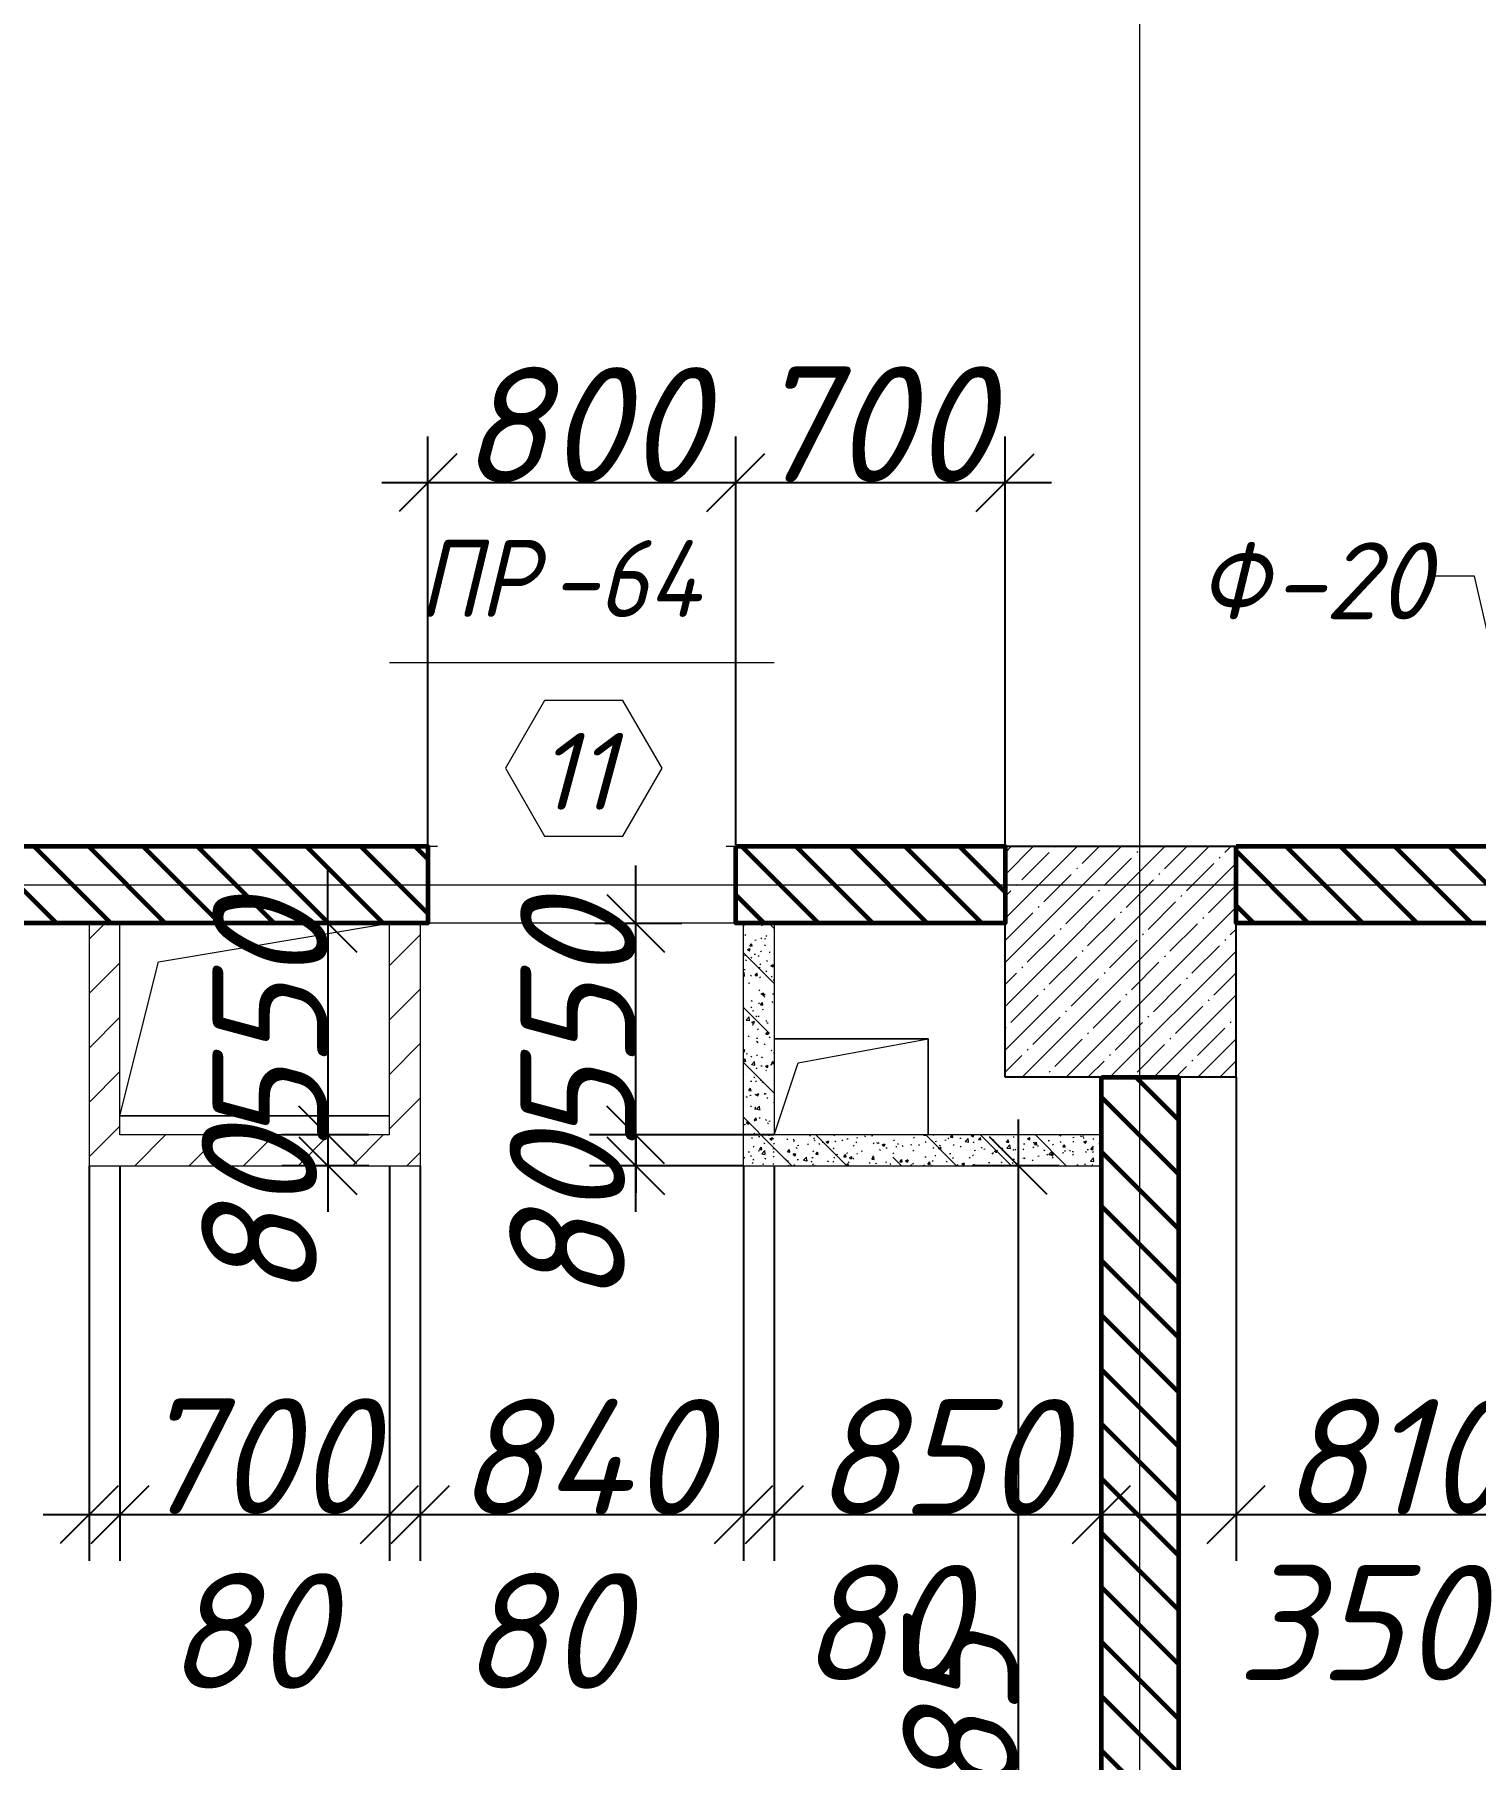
# Model space of a CAD drawing. Header units: millimetres. Extents: x 12986 to 523328, y -9759 to 30092.
# Drawn here: x 248735 to 252479, y 2762 to 7243 of the extents above; entities that cross this region are included whole.
import ezdxf

# ---------------------------------------------------------------- set-up
doc = ezdxf.new("R2010")
doc.units = ezdxf.units.MM
for name, color, linetype, lineweight in [('5) Блок ячеистый', 160, 'Continuous', 60), ('A-ANNO-DIMS', 7, 'Continuous', 9), ('A-FLOR', 7, 'Continuous', 9), ('A-GENM', 7, 'Continuous', 9), ('A-GENM-IDEN', 7, 'Continuous', 9), ('A-GLAZ-IDEN', 7, 'Continuous', 9), ('A-WALL-8', 7, 'Continuous', 9), ('A-WALL-FNSH-2', 7, 'Continuous', 5), ('A-WALL-FNSH-4', 250, 'Continuous', 13), ('A-WALL-PATT-3', 250, 'Continuous', 5), ('A-WALL-PATT-4', 250, 'Continuous', 5), ('I-WALL', 7, 'Continuous', 5), ('S-COLS-1', 7, 'Continuous', 5), ('S-COLS-2', 7, 'Continuous', 25), ('Оси-1', 7, 'Continuous', 20)]:
    doc.layers.add(name, color=color, linetype=linetype, lineweight=lineweight)
doc.layers.add('A-WALL-FNSH-3', color=7, linetype='Continuous', lineweight=13, true_color=0x008000)
doc.styles.add('ISOCPEUR_I_2', font='isocpeui.ttf', dxfattribs={"height": 300})
doc.styles.add('ISOCPEUR_I_4', font='isocpeui.ttf', dxfattribs={"width": 0.9, "height": 300})
doc.dimstyles.new('ISO-2_0_0_9К_СРЕДНИЙ', dxfattribs={"dimscale": 304.8, "dimtxt": 199.196235, "dimasz": 0.492126, "dimexe": 0.393701, "dimexo": 0, "dimgap": 0, "dimtad": 1, "dimdec": 0, "dimzin": 0, "dimdsep": 46, "dimtxsty": 'ISOCPEUR_I_2', "dimblk1": 'OBLIQUE', "dimblk2": 'OBLIQUE', "dimsah": 1, "dimcen": 0.09, "dimdle": 0.393701, "dimazin": 0, "dimtfac": 1, "dimtdec": 4, "dimtix": 1, "dimtmove": 2, "dimatfit": 3, "dimfxl": 1, "dimtvp": 1, "dimtolj": 1, "dimtzin": 0, "dimarcsym": 2})
doc.dimstyles.new('ISO-2_0_0_9К_СРЕДНИЙ_2', dxfattribs={"dimscale": 304.8, "dimtxt": 199.196235, "dimasz": 0.492126, "dimexe": 0.393701, "dimexo": 0, "dimgap": 0, "dimtad": 1, "dimdec": 0, "dimzin": 0, "dimdsep": 46, "dimtxsty": 'ISOCPEUR_I_2', "dimblk1": 'OBLIQUE', "dimblk2": 'OBLIQUE', "dimsah": 1, "dimcen": 0.09, "dimdle": 0.393701, "dimazin": 0, "dimtfac": 1, "dimtdec": 4, "dimtix": 1, "dimtmove": 0, "dimatfit": 3, "dimfxl": 1, "dimtvp": 1, "dimtolj": 1, "dimtzin": 0, "dimarcsym": 2})
pattern_1 = [(135, (239096.85, -2765.93), (-70.7107, -70.7107), [])]
pattern_2 = [(50, (239096.85, -2765.93), (72.87376, -6.37607), [7.62, -83.82]), (355, (239096.85, -2765.93), (-14.097, 76.42244), [6.096, -67.056]), (100.451, (239102.924, -2766.464), (58.77696, 70.04687), [6.476, -71.236]), (46.184, (239096.85, -2745.61), (108.4314, -16.81745), [11.43, -125.73]), (96.636, (239105.89, -2747.01), (94.961, 98.9709), [9.714, -106.854]), (351.184, (239096.85, -2745.61), (94.9623, 98.9702), [9.144, -100.584]), (21, (239107.01, -2750.69), (60.64565, -40.90654), [7.62, -83.82]), (326, (239107.01, -2750.69), (24.72083, 73.67493), [6.096, -67.056]), (71.451, (239112.065, -2754.1), (85.3669, 32.76874), [6.476, -71.236]), (37.5, (239096.85, -2765.933), (1.235525, 33.822432), [3.353, -62.89, 3.353, -64.719, -67.31]), (37.5, (239096.85, -2765.933), (1.235525, 33.822432), [-134.315, 3.353, -63.957]), (7.5, (239096.85, -2765.933), (26.72815, 40.07255), [3.353, -35.458, 3.353, -61.366, -25.654]), (7.5, (239096.85, -2765.933), (26.72815, 40.07255), [-103.53, 3.353, -22.301]), (327.5, (239074.194, -2765.933), (54.23632, -2.292117), [3.353, -22.047, 3.353, -75.895, -105.156]), (327.5, (239074.194, -2765.933), (54.23632, -2.292117), [-104.648, 3.353, -101.803]), (317.5, (239064.034, -2765.933), (59.25158, 10.17014), [3.353, -29.667, 3.353, -49.276, -74.676]), (317.5, (239064.034, -2765.933), (59.25158, 10.17014), [-85.649, 3.353, -71.323])]
pattern_3 = [(135, (239096.85, -2765.93), (-142.5612, -142.5612), []), (135, (239239.41, -2765.93), (-142.5612, -142.5612), [252.016, -50.403, 3.353, -47.05])]
pattern_4 = [(45, (239096.85, -2765.93), (-70.7107, 70.7107), [])]

# ---------------------------------------------------------------- blocks, each defined once
blk = doc.blocks.new('AR_Отверстие прямоугольное _в плите_ - AR_Отверстие прямоугольное _в плите_-24438191-АР1_1_Кладочный план 2 этажа')
at = {"layer": 'A-GENM'}
for p, q in [((200, 125), (-200, 125)), ((-137.5, 62.5), (200, 125)), ((200, -125), (200, 125)), ((-200, -125), (-137.5, 62.5))]:
    blk.add_line(p, q, dxfattribs=at)
blk = doc.blocks.new('AR_Отверстие прямоугольное _в плите_ - AR_Отверстие прямоугольное _в плите_-24468892-АР1_1_Кладочный план 2 этажа')
at = {"layer": 'A-GENM'}
for p, q in [((-250, 150), (350, 250)), ((-350, -250), (-250, 150)), ((-350, -250), (350, -250))]:
    blk.add_line(p, q, dxfattribs=at)
blk = doc.blocks.new('_Oblique')
at = {"color": 0, "linetype": 'ByBlock', "lineweight": -2}
blk.add_line((-0.5, -0.5), (0.5, 0.5), dxfattribs=at)
blk = doc.blocks.new('*D2124')
at = {"layer": 'A-ANNO-DIMS', "color": 0, "lineweight": -2, "transparency": 16777216}
for p, q in [((248876.9, 4304.1), (248876.9, 3277.9)), ((248956.9, 4301), (248956.9, 3277.9)), ((248756.9, 3397.9), (249076.9, 3397.9))]:
    blk.add_line(p, q, dxfattribs=at)
at = {"layer": 'Defpoints', "color": 0, "transparency": 16777216}
for p in [(248876.9, 4304.1), (248956.9, 4301), (248956.9, 3397.9)]:
    blk.add_point(p, dxfattribs=at)
at = {"layer": 'A-ANNO-DIMS', "color": 0, "lineweight": -2, "transparency": 16777216, "xscale": 150, "yscale": 150, "zscale": 150, "rotation": 180}
blk.add_blockref('_Oblique', (248876.9, 3397.9), dxfattribs=at)
at = {"layer": 'A-ANNO-DIMS', "color": 0, "lineweight": -2, "transparency": 16777216, "xscale": 150, "yscale": 150, "zscale": 150}
blk.add_blockref('_Oblique', (248956.9, 3397.9), dxfattribs=at)
at = {"layer": 'A-ANNO-DIMS', "color": 0, "transparency": 16777216, "insert": (249074.2, 3245.6), "char_height": 300, "width": 303.391, "attachment_point": 1, "line_spacing_factor": 1.149209, "style": 'ISOCPEUR_I_2'}
blk.add_mtext('\\A1;80', dxfattribs=at)
blk = doc.blocks.new('*D2125')
at = {"layer": 'A-ANNO-DIMS', "color": 0, "lineweight": -2, "transparency": 16777216}
for p, q in [((248956.9, 4301), (248956.9, 3277.9)), ((249656.9, 4301), (249656.9, 3277.9)), ((248836.9, 3397.9), (249776.9, 3397.9))]:
    blk.add_line(p, q, dxfattribs=at)
at = {"layer": 'Defpoints', "color": 0, "transparency": 16777216}
for p in [(248956.9, 4301), (249656.9, 4301), (249656.9, 3397.9)]:
    blk.add_point(p, dxfattribs=at)
at = {"layer": 'A-ANNO-DIMS', "color": 0, "lineweight": -2, "transparency": 16777216, "xscale": 150, "yscale": 150, "zscale": 150, "rotation": 180}
blk.add_blockref('_Oblique', (248956.9, 3397.9), dxfattribs=at)
at = {"layer": 'A-ANNO-DIMS', "color": 0, "lineweight": -2, "transparency": 16777216, "xscale": 150, "yscale": 150, "zscale": 150}
blk.add_blockref('_Oblique', (249656.9, 3397.9), dxfattribs=at)
at = {"layer": 'A-ANNO-DIMS', "color": 0, "transparency": 16777216, "insert": (249306.9, 3549.9), "char_height": 300, "width": 455.087, "attachment_point": 5, "style": 'ISOCPEUR_I_2'}
blk.add_mtext('\\A1;700', dxfattribs=at)
blk = doc.blocks.new('*D2126')
at = {"layer": 'A-ANNO-DIMS', "color": 0, "lineweight": -2, "transparency": 16777216}
for p, q in [((249736.9, 4304.1), (249736.9, 3277.9)), ((249656.9, 4301), (249656.9, 3277.9)), ((249536.9, 3397.9), (249856.9, 3397.9))]:
    blk.add_line(p, q, dxfattribs=at)
at = {"layer": 'Defpoints', "color": 0, "transparency": 16777216}
for p in [(249736.9, 4304.1), (249656.9, 4301), (249736.9, 3397.9)]:
    blk.add_point(p, dxfattribs=at)
at = {"layer": 'A-ANNO-DIMS', "color": 0, "lineweight": -2, "transparency": 16777216, "xscale": 150, "yscale": 150, "zscale": 150, "rotation": 180}
blk.add_blockref('_Oblique', (249656.9, 3397.9), dxfattribs=at)
at = {"layer": 'A-ANNO-DIMS', "color": 0, "lineweight": -2, "transparency": 16777216, "xscale": 150, "yscale": 150, "zscale": 150}
blk.add_blockref('_Oblique', (249736.9, 3397.9), dxfattribs=at)
at = {"layer": 'A-ANNO-DIMS', "color": 0, "transparency": 16777216, "insert": (249840.2, 3245.6), "char_height": 300, "width": 303.391, "attachment_point": 1, "line_spacing_factor": 1.149209, "style": 'ISOCPEUR_I_2'}
blk.add_mtext('\\A1;80', dxfattribs=at)
blk = doc.blocks.new('*D2127')
at = {"layer": 'A-ANNO-DIMS', "color": 0, "lineweight": -2, "transparency": 16777216}
for p, q in [((249736.9, 4304.1), (249736.9, 3277.9)), ((250576.9, 4304.1), (250576.9, 3277.9)), ((249616.9, 3397.9), (250696.9, 3397.9))]:
    blk.add_line(p, q, dxfattribs=at)
at = {"layer": 'Defpoints', "color": 0, "transparency": 16777216}
for p in [(249736.9, 4304.1), (250576.9, 4304.1), (250576.9, 3397.9)]:
    blk.add_point(p, dxfattribs=at)
at = {"layer": 'A-ANNO-DIMS', "color": 0, "lineweight": -2, "transparency": 16777216, "xscale": 150, "yscale": 150, "zscale": 150, "rotation": 180}
blk.add_blockref('_Oblique', (249736.9, 3397.9), dxfattribs=at)
at = {"layer": 'A-ANNO-DIMS', "color": 0, "lineweight": -2, "transparency": 16777216, "xscale": 150, "yscale": 150, "zscale": 150}
blk.add_blockref('_Oblique', (250576.9, 3397.9), dxfattribs=at)
at = {"layer": 'A-ANNO-DIMS', "color": 0, "transparency": 16777216, "insert": (250156.9, 3547.9), "char_height": 300, "width": 473.474, "attachment_point": 5, "style": 'ISOCPEUR_I_2'}
blk.add_mtext('\\A1;840', dxfattribs=at)
blk = doc.blocks.new('*D2128')
at = {"layer": 'A-ANNO-DIMS', "color": 0, "lineweight": -2, "transparency": 16777216}
for p, q in [((250576.9, 4304.1), (250576.9, 3277.9)), ((250656.9, 4301), (250656.9, 3277.9)), ((250456.9, 3397.9), (250776.9, 3397.9))]:
    blk.add_line(p, q, dxfattribs=at)
at = {"layer": 'Defpoints', "color": 0, "transparency": 16777216}
for p in [(250576.9, 4304.1), (250656.9, 4301), (250656.9, 3397.9)]:
    blk.add_point(p, dxfattribs=at)
at = {"layer": 'A-ANNO-DIMS', "color": 0, "lineweight": -2, "transparency": 16777216, "xscale": 150, "yscale": 150, "zscale": 150, "rotation": 180}
blk.add_blockref('_Oblique', (250576.9, 3397.9), dxfattribs=at)
at = {"layer": 'A-ANNO-DIMS', "color": 0, "lineweight": -2, "transparency": 16777216, "xscale": 150, "yscale": 150, "zscale": 150}
blk.add_blockref('_Oblique', (250656.9, 3397.9), dxfattribs=at)
at = {"layer": 'A-ANNO-DIMS', "color": 0, "transparency": 16777216, "insert": (250720.9, 3267.1), "char_height": 300, "width": 303.391, "attachment_point": 1, "line_spacing_factor": 1.149209, "style": 'ISOCPEUR_I_2'}
blk.add_mtext('\\A1;80', dxfattribs=at)
blk = doc.blocks.new('*D2129')
at = {"layer": 'A-ANNO-DIMS', "color": 0, "lineweight": -2, "transparency": 16777216}
for p, q in [((250656.9, 4301), (250656.9, 3277.9)), ((251506.9, 3504), (251506.9, 3277.9)), ((250536.9, 3397.9), (251626.9, 3397.9))]:
    blk.add_line(p, q, dxfattribs=at)
at = {"layer": 'Defpoints', "color": 0, "transparency": 16777216}
for p in [(250656.9, 4301), (251506.9, 3504), (251506.9, 3397.9)]:
    blk.add_point(p, dxfattribs=at)
at = {"layer": 'A-ANNO-DIMS', "color": 0, "lineweight": -2, "transparency": 16777216, "xscale": 150, "yscale": 150, "zscale": 150, "rotation": 180}
blk.add_blockref('_Oblique', (250656.9, 3397.9), dxfattribs=at)
at = {"layer": 'A-ANNO-DIMS', "color": 0, "lineweight": -2, "transparency": 16777216, "xscale": 150, "yscale": 150, "zscale": 150}
blk.add_blockref('_Oblique', (251506.9, 3397.9), dxfattribs=at)
at = {"layer": 'A-ANNO-DIMS', "color": 0, "transparency": 16777216, "insert": (251081.9, 3547.9), "char_height": 300, "width": 455.087, "attachment_point": 5, "style": 'ISOCPEUR_I_2'}
blk.add_mtext('\\A1;850', dxfattribs=at)
blk = doc.blocks.new('*D2130')
at = {"layer": 'A-ANNO-DIMS', "color": 0, "lineweight": -2, "transparency": 16777216}
for p, q in [((251856.9, 4534.1), (251856.9, 3277.9)), ((251506.9, 3504), (251506.9, 3277.9)), ((251386.9, 3397.9), (251976.9, 3397.9))]:
    blk.add_line(p, q, dxfattribs=at)
at = {"layer": 'Defpoints', "color": 0, "transparency": 16777216}
for p in [(251856.9, 4534.1), (251506.9, 3504), (251856.9, 3397.9)]:
    blk.add_point(p, dxfattribs=at)
at = {"layer": 'A-ANNO-DIMS', "color": 0, "lineweight": -2, "transparency": 16777216, "xscale": 150, "yscale": 150, "zscale": 150, "rotation": 180}
blk.add_blockref('_Oblique', (251506.9, 3397.9), dxfattribs=at)
at = {"layer": 'A-ANNO-DIMS', "color": 0, "lineweight": -2, "transparency": 16777216, "xscale": 150, "yscale": 150, "zscale": 150}
blk.add_blockref('_Oblique', (251856.9, 3397.9), dxfattribs=at)
at = {"layer": 'A-ANNO-DIMS', "color": 0, "transparency": 16777216, "insert": (251857.1, 3267.1), "char_height": 300, "width": 455.087, "attachment_point": 1, "line_spacing_factor": 1.149209, "style": 'ISOCPEUR_I_2'}
blk.add_mtext('\\A1;350', dxfattribs=at)
blk = doc.blocks.new('*D2131')
at = {"layer": 'A-ANNO-DIMS', "color": 0, "lineweight": -2, "transparency": 16777216}
for p, q in [((252667.1, 4931), (252667.1, 3277.9)), ((251856.9, 4534.1), (251856.9, 3277.9)), ((251736.9, 3397.9), (252787.1, 3397.9))]:
    blk.add_line(p, q, dxfattribs=at)
at = {"layer": 'Defpoints', "color": 0, "transparency": 16777216}
for p in [(252667.1, 4931), (251856.9, 4534.1), (252667.1, 3397.9)]:
    blk.add_point(p, dxfattribs=at)
at = {"layer": 'A-ANNO-DIMS', "color": 0, "lineweight": -2, "transparency": 16777216, "xscale": 150, "yscale": 150, "zscale": 150, "rotation": 180}
blk.add_blockref('_Oblique', (251856.9, 3397.9), dxfattribs=at)
at = {"layer": 'A-ANNO-DIMS', "color": 0, "lineweight": -2, "transparency": 16777216, "xscale": 150, "yscale": 150, "zscale": 150}
blk.add_blockref('_Oblique', (252667.1, 3397.9), dxfattribs=at)
at = {"layer": 'A-ANNO-DIMS', "color": 0, "transparency": 16777216, "insert": (252262, 3547.9), "char_height": 300, "width": 409.118, "attachment_point": 5, "style": 'ISOCPEUR_I_2'}
blk.add_mtext('\\A1;810', dxfattribs=at)
blk = doc.blocks.new('*D2209')
at = {"layer": 'A-ANNO-DIMS', "color": 0, "lineweight": -2, "transparency": 16777216}
for p, q in [((249497, 4934.1), (249497, 5084.1)), ((249603.1, 4934.1), (249377, 4934.1)), ((249497, 4934.1), (249497, 4384.1)), ((249603.1, 4384.1), (249377, 4384.1)), ((249497, 4384.1), (249497, 4234.1))]:
    blk.add_line(p, q, dxfattribs=at)
at = {"layer": 'Defpoints', "color": 0, "transparency": 16777216}
for p in [(249603.1, 4934.1), (249497, 4384.1), (249603.1, 4384.1)]:
    blk.add_point(p, dxfattribs=at)
at = {"layer": 'A-ANNO-DIMS', "color": 0, "lineweight": -2, "transparency": 16777216, "xscale": 150, "yscale": 150, "zscale": 150}
for p, rotation in [((249497, 4934.1), 270), ((249497, 4384.1), 90)]:
    blk.add_blockref('_Oblique', p, dxfattribs=dict(at, rotation=rotation))
at = {"layer": 'A-ANNO-DIMS', "color": 0, "transparency": 16777216, "insert": (249347, 4659.1), "char_height": 300, "width": 455.087, "attachment_point": 5, "rotation": 90, "style": 'ISOCPEUR_I_2'}
blk.add_mtext('\\A1;550', dxfattribs=at)
blk = doc.blocks.new('*D2210')
at = {"layer": 'A-ANNO-DIMS', "color": 0, "lineweight": -2, "transparency": 16777216}
for p, q in [((249497, 4504.1), (249497, 4184.1)), ((249603.1, 4384.1), (249377, 4384.1)), ((249603.1, 4304.1), (249377, 4304.1))]:
    blk.add_line(p, q, dxfattribs=at)
at = {"layer": 'Defpoints', "color": 0, "transparency": 16777216}
for p in [(249603.1, 4384.1), (249497, 4304.1), (249603.1, 4304.1)]:
    blk.add_point(p, dxfattribs=at)
at = {"layer": 'A-ANNO-DIMS', "color": 0, "lineweight": -2, "transparency": 16777216, "xscale": 150, "yscale": 150, "zscale": 150}
for p, rotation in [((249497, 4384.1), 90), ((249497, 4304.1), 270)]:
    blk.add_blockref('_Oblique', p, dxfattribs=dict(at, rotation=rotation))
at = {"layer": 'A-ANNO-DIMS', "color": 0, "transparency": 16777216, "insert": (249169, 3953.2), "char_height": 300, "width": 303.391, "attachment_point": 1, "rotation": 90, "line_spacing_factor": 1.149209, "style": 'ISOCPEUR_I_2'}
blk.add_mtext('\\A1;80', dxfattribs=at)
blk = doc.blocks.new('*D2214')
at = {"layer": 'A-ANNO-DIMS', "color": 0, "lineweight": -2, "transparency": 16777216}
for p, q in [((249756.9, 5137.1), (249756.9, 6198.7)), ((250556.9, 5137.1), (250556.9, 6198.7)), ((249636.9, 6078.7), (250676.9, 6078.7))]:
    blk.add_line(p, q, dxfattribs=at)
at = {"layer": 'Defpoints', "color": 0, "transparency": 16777216}
for p in [(250556.9, 6078.7), (249756.9, 5137.1), (250556.9, 5137.1)]:
    blk.add_point(p, dxfattribs=at)
at = {"layer": 'A-ANNO-DIMS', "color": 0, "lineweight": -2, "transparency": 16777216, "xscale": 150, "yscale": 150, "zscale": 150, "rotation": 180}
blk.add_blockref('_Oblique', (249756.9, 6078.7), dxfattribs=at)
at = {"layer": 'A-ANNO-DIMS', "color": 0, "lineweight": -2, "transparency": 16777216, "xscale": 150, "yscale": 150, "zscale": 150}
blk.add_blockref('_Oblique', (250556.9, 6078.7), dxfattribs=at)
at = {"layer": 'A-ANNO-DIMS', "color": 0, "transparency": 16777216, "insert": (250156.9, 6228.7), "char_height": 300, "width": 455.087, "attachment_point": 5, "style": 'ISOCPEUR_I_2'}
blk.add_mtext('\\A1;800', dxfattribs=at)
blk = doc.blocks.new('*D2215')
at = {"layer": 'A-ANNO-DIMS', "color": 0, "lineweight": -2, "transparency": 16777216}
for p, q in [((250556.9, 5137.1), (250556.9, 6198.7)), ((251256.9, 5134.1), (251256.9, 6198.7)), ((250436.9, 6078.7), (251376.9, 6078.7))]:
    blk.add_line(p, q, dxfattribs=at)
at = {"layer": 'Defpoints', "color": 0, "transparency": 16777216}
for p in [(251256.9, 6078.7), (250556.9, 5137.1), (251256.9, 5134.1)]:
    blk.add_point(p, dxfattribs=at)
at = {"layer": 'A-ANNO-DIMS', "color": 0, "lineweight": -2, "transparency": 16777216, "xscale": 150, "yscale": 150, "zscale": 150, "rotation": 180}
blk.add_blockref('_Oblique', (250556.9, 6078.7), dxfattribs=at)
at = {"layer": 'A-ANNO-DIMS', "color": 0, "lineweight": -2, "transparency": 16777216, "xscale": 150, "yscale": 150, "zscale": 150}
blk.add_blockref('_Oblique', (251256.9, 6078.7), dxfattribs=at)
at = {"layer": 'A-ANNO-DIMS', "color": 0, "transparency": 16777216, "insert": (250906.9, 6230.7), "char_height": 300, "width": 455.087, "attachment_point": 5, "style": 'ISOCPEUR_I_2'}
blk.add_mtext('\\A1;700', dxfattribs=at)
blk = doc.blocks.new('AAR_СКБ_Марка_Окна_Перемычка и проем - Марка перемычки и проема-25443834-АР1_1_Кладочный план 2 этажа')
at = {"layer": 'A-GLAZ-IDEN'}
for p, q in [((-5, 0), (5, 0)), ((-0.968, -0.984), (-1.986, -2.747)), ((1.067, -0.984), (-0.968, -0.984)), ((2.085, -2.747), (1.067, -0.984)), ((-1.986, -2.747), (-0.968, -4.509)), ((1.067, -4.509), (2.085, -2.747)), ((-0.968, -4.509), (1.067, -4.509))]:
    blk.add_line(p, q, dxfattribs=at)
blk = doc.blocks.new('*D2561')
at = {"layer": 'A-ANNO-DIMS', "color": 0, "lineweight": -2, "transparency": 16777216}
for p, q in [((250297, 4184.1), (250297, 4504.1)), ((250656.9, 4384.1), (250177, 4384.1)), ((250576.9, 4304.1), (250177, 4304.1))]:
    blk.add_line(p, q, dxfattribs=at)
at = {"layer": 'Defpoints', "color": 0, "transparency": 16777216}
for p in [(250297, 4384.1), (250656.9, 4384.1), (250576.9, 4304.1)]:
    blk.add_point(p, dxfattribs=at)
at = {"layer": 'A-ANNO-DIMS', "color": 0, "lineweight": -2, "transparency": 16777216, "xscale": 150, "yscale": 150, "zscale": 150}
for p, rotation in [((250297, 4384.1), 90), ((250297, 4304.1), 270)]:
    blk.add_blockref('_Oblique', p, dxfattribs=dict(at, rotation=rotation))
at = {"layer": 'A-ANNO-DIMS', "color": 0, "transparency": 16777216, "insert": (249969, 3938.6), "char_height": 300, "width": 303.391, "attachment_point": 1, "rotation": 90, "line_spacing_factor": 1.149209, "style": 'ISOCPEUR_I_2'}
blk.add_mtext('\\A1;80', dxfattribs=at)
blk = doc.blocks.new('*D2562')
at = {"layer": 'A-ANNO-DIMS', "color": 0, "lineweight": -2, "transparency": 16777216}
for p, q in [((250297, 4934.1), (250297, 5084.1)), ((250190.9, 4934.1), (250417, 4934.1)), ((250297, 4384.1), (250297, 4934.1)), ((250656.9, 4384.1), (250177, 4384.1)), ((250297, 4384.1), (250297, 4234.1))]:
    blk.add_line(p, q, dxfattribs=at)
at = {"layer": 'Defpoints', "color": 0, "transparency": 16777216}
for p in [(250190.9, 4934.1), (250297, 4934.1), (250656.9, 4384.1)]:
    blk.add_point(p, dxfattribs=at)
at = {"layer": 'A-ANNO-DIMS', "color": 0, "lineweight": -2, "transparency": 16777216, "xscale": 150, "yscale": 150, "zscale": 150}
for p, rotation in [((250297, 4934.1), 270), ((250297, 4384.1), 90)]:
    blk.add_blockref('_Oblique', p, dxfattribs=dict(at, rotation=rotation))
at = {"layer": 'A-ANNO-DIMS', "color": 0, "transparency": 16777216, "insert": (250147, 4659.1), "char_height": 300, "width": 455.087, "attachment_point": 5, "rotation": 90, "style": 'ISOCPEUR_I_2'}
blk.add_mtext('\\A1;550', dxfattribs=at)
blk = doc.blocks.new('*D2593')
at = {"layer": 'A-ANNO-DIMS', "color": 0, "lineweight": -2, "transparency": 16777216}
for p, q in [((251291, 4424.1), (251291, 899.1)), ((251397.1, 4304.1), (251171, 4304.1)), ((251500.9, 1019.1), (251171, 1019.1))]:
    blk.add_line(p, q, dxfattribs=at)
at = {"layer": 'Defpoints', "color": 0, "transparency": 16777216}
for p in [(251397.1, 4304.1), (251291, 1019.1), (251500.9, 1019.1)]:
    blk.add_point(p, dxfattribs=at)
at = {"layer": 'A-ANNO-DIMS', "color": 0, "lineweight": -2, "transparency": 16777216, "xscale": 150, "yscale": 150, "zscale": 150}
for p, rotation in [((251291, 4304.1), 90), ((251291, 1019.1), 270)]:
    blk.add_blockref('_Oblique', p, dxfattribs=dict(at, rotation=rotation))
at = {"layer": 'A-ANNO-DIMS', "color": 0, "transparency": 16777216, "insert": (251141, 2661.6), "char_height": 300, "width": 606.782, "attachment_point": 5, "rotation": 90, "style": 'ISOCPEUR_I_2'}
blk.add_mtext('\\A1;3285', dxfattribs=at)

msp = doc.modelspace()

# ---------------------------------------------------------------- hatches: boundary and pattern name
at = {"layer": '5) Блок ячеистый'}
h = msp.add_hatch(dxfattribs=at)
h.set_pattern_fill('FP_22', color=256, style=0, pattern_type=2)
h.set_pattern_definition(pattern_1)
h.paths.add_polyline_path([(250612.22865, 4934.06731), (251256.85078, 4934.06731), (251256.85078, 5134.06731), (250612.22865, 5134.06731)], flags=0)
h.paths.add_polyline_path([(247956.85078, 4934.06731), (249656.8508, 4934.06731), (249656.8508, 5134.06731), (247356.85078, 5134.06731), (247356.85078, 4934.06731), (247756.85078, 4934.06731)], flags=0)
h = msp.add_hatch(dxfattribs=at)
h.set_pattern_fill('FP_22', color=256, style=0, pattern_type=2)
h.set_pattern_definition(pattern_1)
h.paths.add_polyline_path([(250612.22865, 4934.06731), (250612.22865, 5134.06731), (250556.85078, 5134.06731), (250556.85078, 4934.06731)], flags=0)
h.paths.add_polyline_path([(249656.8508, 4934.06731), (249756.85078, 4934.06731), (249756.85078, 5134.06731), (249656.8508, 5134.06731)], flags=0)
h = msp.add_hatch(dxfattribs=at)
h.set_pattern_fill('FP_22', color=256, style=0, pattern_type=2)
h.set_pattern_definition(pattern_1)
h.paths.add_polyline_path([(254386.13763, 4934.06731), (255756.85078, 4934.06731), (255756.85078, 5134.06731), (254317.13763, 5134.06731), (254317.13763, 4934.06731)], flags=0)
h.paths.add_polyline_path([(252667.13763, 4934.06731), (252667.13763, 5134.06731), (251856.85078, 5134.06731), (251856.85078, 4934.06731), (252598.13763, 4934.06731)], flags=0)
h = msp.add_hatch(dxfattribs=at)
h.set_pattern_fill('FP_22', color=256, style=0, pattern_type=2)
h.set_pattern_definition(pattern_1)
h.paths.add_polyline_path([(251575.85078, -2265.9327), (251706.85078, -2265.9327), (251706.85078, 1013.0673), (251637.85078, 1013.0673), (251637.85078, 1019.0673), (251706.85078, 1019.0673), (251706.85078, 4534.06731), (251506.85078, 4534.06731), (251506.85078, 1019.0673), (251575.85078, 1019.0673), (251575.85078, 1013.0673), (251506.85078, 1013.0673), (251506.85078, -2265.9327)], flags=0)
at = {"layer": 'A-WALL-PATT-3'}
h = msp.add_hatch(dxfattribs=at)
h.set_pattern_fill('FP_24', color=256, style=0, pattern_type=2)
h.set_pattern_definition(pattern_4)
h.paths.add_polyline_path([(248956.8508, 4304.06731), (248956.8508, 4934.06731), (248876.8508, 4934.06731), (248876.8508, 4304.06731)], flags=0)
h = msp.add_hatch(dxfattribs=at)
h.set_pattern_fill('FP_24', color=256, style=0, pattern_type=2)
h.set_pattern_definition(pattern_4)
h.paths.add_polyline_path([(249723.10081, 4384.06731), (249736.8508, 4384.06731), (249736.8508, 4934.06731), (249656.8508, 4934.06731), (249656.8508, 4384.06731)], flags=0)
h = msp.add_hatch(dxfattribs=at)
h.set_pattern_fill('FP_24', color=256, style=0, pattern_type=2)
h.set_pattern_definition(pattern_4)
h.paths.add_polyline_path([(249723.10081, 4304.06731), (249736.8508, 4304.06731), (249736.8508, 4384.06731), (248956.8508, 4384.06731), (248956.8508, 4304.06731)], flags=0)
at = {"layer": 'A-WALL-PATT-4'}
h = msp.add_hatch(dxfattribs=at)
h.set_pattern_fill('FP_25', color=256, style=0, pattern_type=2)
h.set_pattern_definition(pattern_2)
h.paths.add_polyline_path([(250656.85078, 4304.06731), (250656.85078, 4934.06731), (250576.85078, 4934.06731), (250576.85078, 4304.06731)], flags=0)
h = msp.add_hatch(dxfattribs=at)
h.set_pattern_fill('FP_26', color=256, style=0, pattern_type=2)
h.set_pattern_definition(pattern_3)
h.paths.add_polyline_path([(250656.85078, 4304.06731), (250656.85078, 4934.06731), (250576.85078, 4934.06731), (250576.85078, 4304.06731)], flags=0)
h = msp.add_hatch(dxfattribs=at)
h.set_pattern_fill('FP_25', color=256, style=0, pattern_type=2)
h.set_pattern_definition(pattern_2)
h.paths.add_polyline_path([(250656.85078, 4304.06731), (251506.85078, 4304.06731), (251506.85078, 4384.06731), (250656.85078, 4384.06731)], flags=0)
h = msp.add_hatch(dxfattribs=at)
h.set_pattern_fill('FP_26', color=256, style=0, pattern_type=2)
h.set_pattern_definition(pattern_3)
h.paths.add_polyline_path([(250656.85078, 4304.06731), (251506.85078, 4304.06731), (251506.85078, 4384.06731), (250656.85078, 4384.06731)], flags=0)
at = {"layer": 'S-COLS-1'}
h = msp.add_hatch(dxfattribs=at)
h.set_pattern_fill('FP_7', color=256, style=0, pattern_type=2)
h.set_pattern_definition([(45, (239096.85, -2765.93), (-57.02463, 57.02463), []), (45, (239153.876, -2765.93), (-57.02463, 57.02463), [100.806, -20.161, 3.353, -16.808])])
h.paths.add_polyline_path([(251256.85078, 4534.06731), (251856.85078, 4534.06731), (251856.85078, 5134.06731), (251256.85078, 5134.06731)], flags=0)

# ---------------------------------------------------------------- linework, layer by layer
at = {"layer": '5) Блок ячеистый'}
for points in [[(247356.85078, 5134.06731), (249756.85078, 5134.06731), (249756.85078, 4934.06731), (247356.85078, 4934.06731)], [(250556.85078, 5134.06731), (251256.85078, 5134.06731), (251256.85078, 4934.06731), (250556.85078, 4934.06731)], [(251856.85078, 5134.06731), (252667.13763, 5134.06731), (252667.13763, 4934.06731), (251856.85078, 4934.06731)], [(251506.85078, 4534.06731), (251706.85078, 4534.06731), (251706.85078, -2265.9327), (251506.85078, -2265.9327)]]:
    msp.add_lwpolyline(points, close=True, dxfattribs=at)
at = {"layer": 'A-FLOR'}
for p, q in [((250656.85078, 4634.06731), (251056.85078, 4634.06731)), ((251056.85078, 4634.06731), (251056.85078, 4384.06731)), ((249656.8508, 4434.06731), (248956.8508, 4434.06731))]:
    msp.add_line(p, q, dxfattribs=at)
at = {"layer": 'A-GENM-IDEN'}
for p, q in [((252476.71564, 5835.98019), (252361.13925, 5835.98019)), ((252635.63763, 5140.06731), (252476.71564, 5835.98019))]:
    msp.add_line(p, q, dxfattribs=at)
at = {"layer": 'A-WALL-8'}
msp.add_line((251506.85078, 4304.06731), (251506.85078, 4384.06731), dxfattribs=at)
at = {"layer": 'A-WALL-FNSH-2'}
for p, q in [((247356.85078, 5134.06731), (249756.85078, 5134.06731)), ((249756.85078, 4934.06731), (249756.85078, 5134.06731)), ((250556.85078, 4934.06731), (250556.85078, 5134.06731)), ((251256.85078, 5134.06731), (250556.85078, 5134.06731)), ((251256.85078, 4934.06731), (251256.85078, 5134.06731)), ((251856.85078, 4934.06731), (251856.85078, 5134.06731)), ((251856.85078, 5134.06731), (252598.13763, 5134.06731)), ((247956.85078, 4934.06731), (249756.85078, 4934.06731)), ((250556.85078, 4934.06731), (251256.85078, 4934.06731)), ((251856.85078, 4934.06731), (252598.13763, 4934.06731)), ((251706.85078, 4534.06731), (251506.85078, 4534.06731)), ((251506.85078, 4534.06731), (251506.85078, 4384.06731)), ((251706.85078, 1019.0673), (251706.85078, 4534.06731)), ((251506.85078, 4304.06731), (251506.85078, 1019.0673))]:
    msp.add_line(p, q, dxfattribs=at)
at = {"layer": 'A-WALL-FNSH-3'}
for p, q in [((248876.8508, 4934.06731), (248876.8508, 4304.06731)), ((248956.8508, 4384.06731), (248956.8508, 4934.06731)), ((249656.8508, 4384.06731), (249656.8508, 4934.06731)), ((249736.8508, 4934.06731), (249736.8508, 4304.06731)), ((249656.8508, 4384.06731), (248956.8508, 4384.06731)), ((248876.8508, 4304.06731), (249736.8508, 4304.06731))]:
    msp.add_line(p, q, dxfattribs=at)
at = {"layer": 'A-WALL-FNSH-4'}
for p, q in [((250576.85078, 4304.06731), (250576.85078, 4934.06731)), ((250656.85078, 4934.06731), (250656.85078, 4384.06731)), ((251506.85078, 4384.06731), (250656.85078, 4384.06731)), ((250576.85078, 4304.06731), (251506.85078, 4304.06731))]:
    msp.add_line(p, q, dxfattribs=at)
at = {"layer": 'I-WALL'}
for p, q in [((249756.85078, 5134.06731), (249781.85078, 5134.06731)), ((250531.85078, 5134.06731), (250556.85078, 5134.06731)), ((250556.85078, 4934.06731), (249756.85078, 4934.06731))]:
    msp.add_line(p, q, dxfattribs=at)
at = {"layer": 'S-COLS-2'}
for p, q in [((251256.85078, 4534.06731), (251256.85078, 5134.06731)), ((251256.85078, 5134.06731), (251856.85078, 5134.06731)), ((251856.85078, 4534.06731), (251856.85078, 5134.06731)), ((251856.85078, 4534.06731), (251256.85078, 4534.06731))]:
    msp.add_line(p, q, dxfattribs=at)
at = {"layer": 'Оси-1'}
for p, q in [((251606.85078, -6915.9327), (251606.85078, 25871.01046)), ((234936.85079, 5034.0673), (365048.47884, 5034.0673))]:
    msp.add_line(p, q, dxfattribs=at)

# ---------------------------------------------------------------- block references
at = {"layer": 'A-GENM'}
for name, p in [('AR_Отверстие прямоугольное _в плите_ - AR_Отверстие прямоугольное _в плите_-24468892-АР1_1_Кладочный план 2 этажа', (249306.8508, 4684.06731)), ('AR_Отверстие прямоугольное _в плите_ - AR_Отверстие прямоугольное _в плите_-24438191-АР1_1_Кладочный план 2 этажа', (250856.85078, 4509.06731))]:
    msp.add_blockref(name, p, dxfattribs=at)
at = {"layer": 'A-GLAZ-IDEN', "xscale": 99.99999999999993, "yscale": 99.99999999999993, "zscale": 99.99999999999993}
msp.add_blockref('AAR_СКБ_Марка_Окна_Перемычка и проем - Марка перемычки и проема-25443834-АР1_1_Кладочный план 2 этажа', (250156.85078, 5611.1865), dxfattribs=at)

# ---------------------------------------------------------------- texts
at = {"layer": 'A-GENM-IDEN', "char_height": 200, "attachment_point": 1}
for s, insert, width, style in [('ПР', (249731.06585, 5929.38719), 416.8775, 'ISOCPEUR_I_4'), ('-64', (250075.02418, 5929.38719), 561.18125, 'ISOCPEUR_I_4'), ('\\fISOCPEUR|b0|i1|c204|p34|;\\W.9;Ф', (251759.73016, 5923.59478), 230.886, 'ISOCPEUR_I_2'), ('-20', (251950.23016, 5923.59478), 476.202375, 'ISOCPEUR_I_2')]:
    msp.add_mtext(s, dxfattribs=dict(at, insert=insert, width=width, style=style))
at = {"layer": 'A-GLAZ-IDEN', "insert": (250040.95225, 5428.54513), "char_height": 200, "width": 230.886, "attachment_point": 1, "style": 'ISOCPEUR_I_2'}
msp.add_mtext('11', dxfattribs=at)

# ---------------------------------------------------------------- dimensions: what is measured, and where the dimension line sits
at = {"layer": 'A-ANNO-DIMS'}
for base, p1, p2, override, picture, middle in [((250556.85078, 6078.73802), (249756.85078, 5137.11531), (250556.85078, 5137.11531), {"dimpost": '<>', "dimfxl": 800}, '*D2214', (250156.85078, 6228.73802)), ((251256.85078, 6078.73802), (250556.85078, 5137.11531), (251256.85078, 5134.06731), {"dimpost": '<>', "dimfxl": 700.006636}, '*D2215', (250906.85078, 6230.66984)), ((252667.13763, 3397.92858), (251856.85078, 4534.06731), (252667.13763, 4931.01931), {"dimpost": '<>', "dimfxl": 902.294674}, '*D2131', (252261.99421, 3547.92858)), ((250576.85078, 3397.92858), (249736.8508, 4304.06731), (250576.85078, 4304.06731), {"dimpost": '<>', "dimfxl": 839.999981}, '*D2127', (250156.85079, 3547.92858)), ((249656.8508, 3397.92858), (248956.8508, 4301.01931), (249656.8508, 4301.01931), {"dimpost": '<>', "dimfxl": 700}, '*D2125', (249306.8508, 3549.8604)), ((251506.85078, 3397.92858), (250656.85078, 4301.01931), (251506.85078, 3503.9946), {"dimpost": '<>', "dimfxl": 1165.224605}, '*D2129', (251081.85078, 3547.92858))]:
    dim = msp.add_linear_dim(base=base, p1=p1, p2=p2, dimstyle='ISO-2_0_0_9К_СРЕДНИЙ_2', override=override, dxfattribs=at)
    dim.commit()
    dim.dimension.update_dxf_attribs({"geometry": picture, "text_midpoint": middle})
for base, p1, p2, override, picture, middle in [((249497.00206, 4384.06731), (249603.06808, 4934.06731), (249603.06808, 4384.06731), {"dimpost": '<>', "dimfxl": 550}, '*D2209', (249347.00206, 4659.06731)), ((250297.00206, 4934.06731), (250656.85078, 4384.06731), (250190.93604, 4934.06731), {"dimpost": '<>', "dimfxl": 720.81658}, '*D2562', (250147.00206, 4659.06731)), ((251290.99666, 1019.0673), (251397.06267, 4304.06731), (251500.85078, 1019.0673), {"dimpost": '<>', "dimfxl": 3286.639163}, '*D2593', (251140.99666, 2661.56731))]:
    dim = msp.add_linear_dim(base=base, p1=p1, p2=p2, angle=90, dimstyle='ISO-2_0_0_9К_СРЕДНИЙ_2', override=override, dxfattribs=at)
    dim.commit()
    dim.dimension.update_dxf_attribs({"geometry": picture, "text_midpoint": middle})
for base, p1, p2, override, picture, middle in [((251856.85078, 3397.92858), (251506.85078, 3503.9946), (251856.85078, 4534.06731), {"dimpost": '<>', "dimfxl": 1087.91074}, '*D2130', (252084.59963, 3067.09981)), ((248956.8508, 3397.92858), (248876.8508, 4304.06731), (248956.8508, 4301.01931), {"dimpost": '<>', "dimfxl": 80.058043}, '*D2124', (249225.87071, 3045.59748)), ((249736.8508, 3397.92858), (249656.8508, 4301.01931), (249736.8508, 4304.06731), {"dimpost": '<>', "dimfxl": 80.058043}, '*D2126', (249991.89491, 3045.59748)), ((250656.85078, 3397.92858), (250576.85078, 4304.06731), (250656.85078, 4301.01931), {"dimpost": '<>', "dimfxl": 80.058043}, '*D2128', (250872.6377, 3067.09981))]:
    dim = msp.add_linear_dim(base=base, p1=p1, p2=p2, dimstyle='ISO-2_0_0_9К_СРЕДНИЙ', override=override, dxfattribs=at)
    dim.commit()
    dim.dimension.update_dxf_attribs({"geometry": picture, "text_midpoint": middle, "dimtype": 160})
for base, p1, p2, override, picture, middle in [((249497.00206, 4304.06731), (249603.06808, 4384.06731), (249603.06808, 4304.06731), {"dimpost": '<>', "dimfxl": 80}, '*D2210', (249369.04424, 4104.88244)), ((250297.00206, 4384.06731), (250576.85078, 4304.06731), (250656.85078, 4384.06731), {"dimpost": '<>', "dimfxl": 113.137085}, '*D2561', (250169.04424, 4090.2943))]:
    dim = msp.add_linear_dim(base=base, p1=p1, p2=p2, angle=90, dimstyle='ISO-2_0_0_9К_СРЕДНИЙ', override=override, dxfattribs=at)
    dim.commit()
    dim.dimension.update_dxf_attribs({"geometry": picture, "text_midpoint": middle, "dimtype": 160, "text_rotation": 90})

doc.saveas('drawing.dxf')
